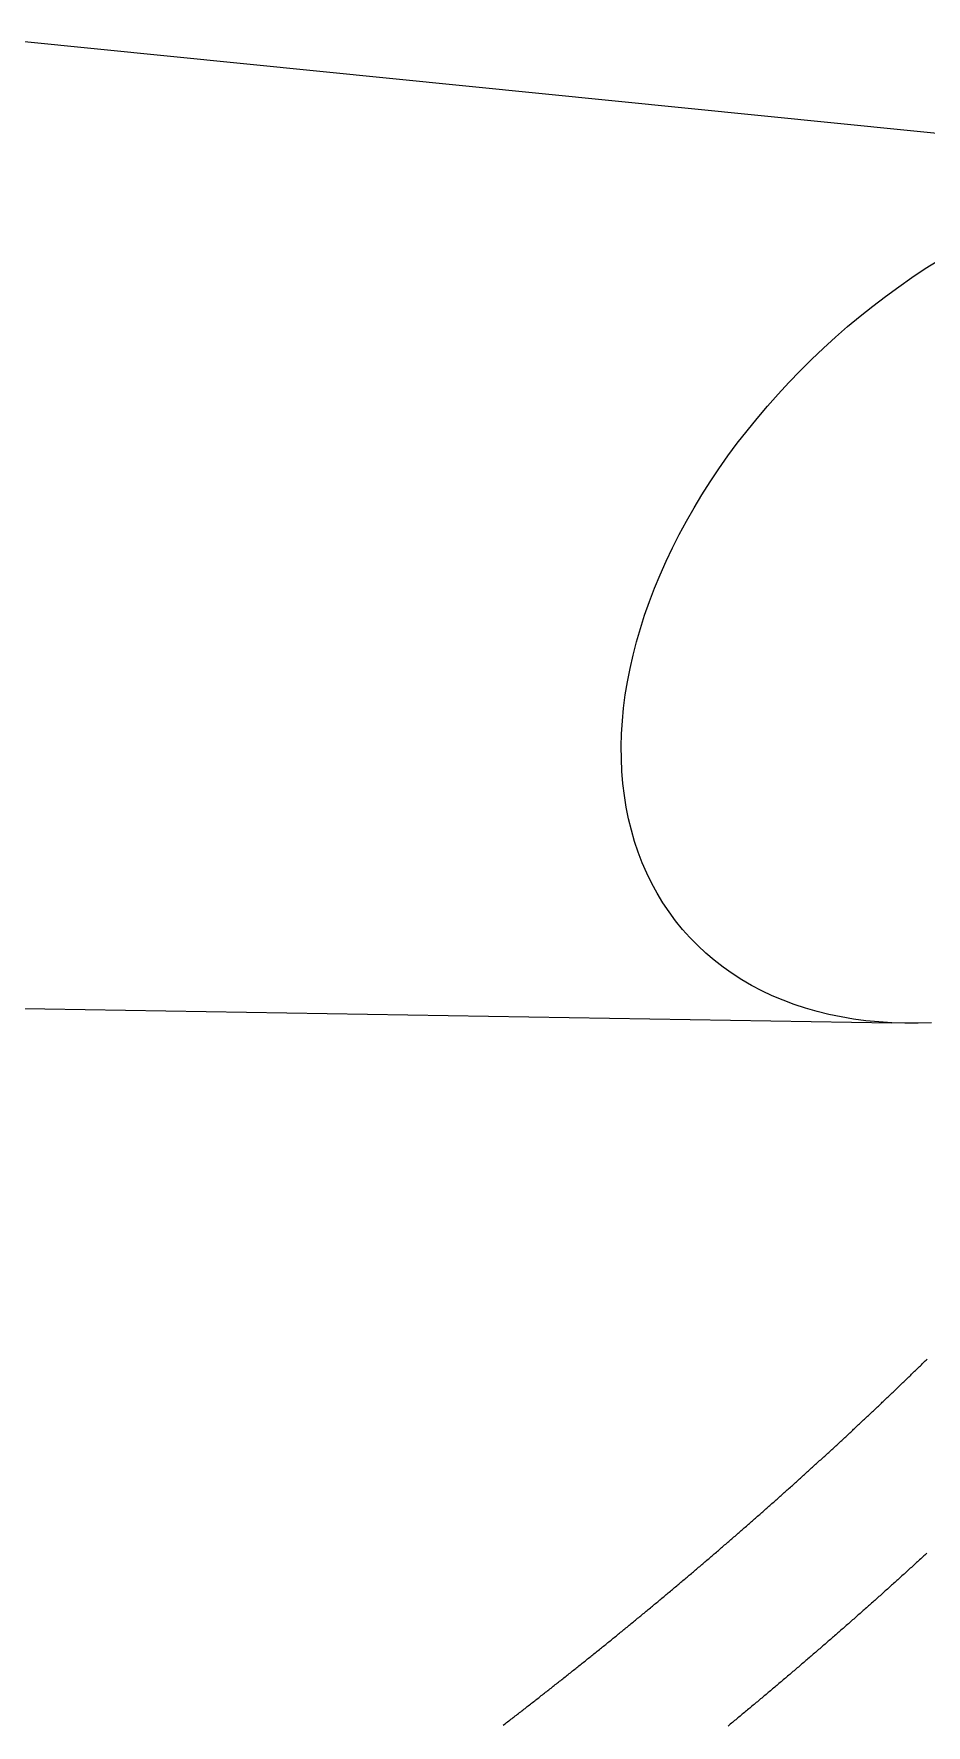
# Model space of a CAD drawing. Extents: x 10 to 206, y -65 to 73.
# Drawn here: x 172.496 to 173.327, y -51.671 to -50.096 of the extents above; entities that cross this region are included whole.
import ezdxf

# ---------------------------------------------------------------- set-up
doc = ezdxf.new("R2010")
doc.units = 0
doc.header["$LTSCALE"] = 0.5
doc.layers.add('LOGO', color=7, linetype='Continuous')

msp = doc.modelspace()

# ---------------------------------------------------------------- linework, layer by layer
at = {"layer": 'LOGO'}
for points in [[(172.41579362, -50.09634467), (173.65568747, -50.22085187)], [(173.33212702, -51.01720423), (173.31958348, -51.01761097), (173.30718474, -51.01762371), (173.29494304, -51.01724243), (173.28287045, -51.0164675), (173.27097888, -51.0152997), (173.25928008, -51.01374018), (173.2477856, -51.01179047), (173.23650676, -51.0094525), (173.22545471, -51.00672858), (173.21464035, -51.00362139), (173.20407435, -51.00013401), (173.19376715, -50.99626986), (173.1837289, -50.99203277), (173.17396953, -50.98742692), (173.16449866, -50.98245686), (173.15532563, -50.97712748), (173.14645951, -50.97144405), (173.13790903, -50.96541217), (173.12968265, -50.95903781), (173.12178847, -50.95232724), (173.11423429, -50.9452871), (173.10702756, -50.93792432), (173.10017539, -50.93024618), (173.09368455, -50.92226026), (173.08756145, -50.91397443), (173.08181211, -50.90539687), (173.07644223, -50.89653605), (173.0714571, -50.88740071), (173.06686163, -50.87799987), (173.06266037, -50.86834281), (173.05885746, -50.85843904), (173.05545665, -50.84829836), (173.0524613, -50.83793076), (173.04987436, -50.82734648), (173.0476984, -50.81655596), (173.04593554, -50.80556986), (173.04458754, -50.79439901), (173.04365573, -50.78305444), (173.04314102, -50.77154734), (173.04304393, -50.75988907), (173.04336454, -50.74809114), (173.04410255, -50.73616518), (173.04525722, -50.72412298), (173.04682741, -50.7119764), (173.04881158, -50.69973745), (173.05120777, -50.68741819), (173.0540136, -50.67503079), (173.05722632, -50.66258747), (173.06084276, -50.65010052), (173.06485933, -50.63758224), (173.06927209, -50.625045), (173.07407667, -50.61250117), (173.07926833, -50.59996313), (173.08484195, -50.58744326), (173.09079203, -50.5749539), (173.0971127, -50.56250739), (173.10379772, -50.55011601), (173.11084049, -50.53779198), (173.11823406, -50.52554747), (173.12597114, -50.51339456), (173.13404408, -50.50134525), (173.14244493, -50.48941142), (173.15116539, -50.47760486), (173.16019686, -50.46593722), (173.16953042, -50.45442), (173.17915686, -50.44306459), (173.18906668, -50.43188217), (173.19925011, -50.4208838), (173.20969708, -50.41008031), (173.2203973, -50.39948239), (173.2313402, -50.38910047), (173.24251498, -50.37894482), (173.25391062, -50.36902544), (173.26551587, -50.35935214), (173.27731927, -50.34993445), (173.28930918, -50.34078168), (173.30147376, -50.33190285), (173.31380102, -50.32330672), (173.32627878, -50.31500179), (173.33889472, -50.30699624)], [(172.93317188, -51.67125538), (172.93320458, -51.67123025), (172.93421828, -51.67045084), (172.9352318, -51.66967117), (172.93624512, -51.66889123), (172.93725827, -51.66811101), (172.93827122, -51.66733053), (172.93928399, -51.66654977), (172.94029656, -51.66576875), (172.94130895, -51.66498746), (172.94232115, -51.66420589), (172.94333316, -51.66342406), (172.94434498, -51.66264196), (172.94535661, -51.66185959), (172.94636805, -51.66107695), (172.9473793, -51.66029404), (172.94839036, -51.65951086), (172.94940122, -51.65872741), (172.95041189, -51.6579437), (172.95142237, -51.65715971), (172.95243266, -51.65637546), (172.95344275, -51.65559094), (172.95445264, -51.65480615), (172.95546234, -51.6540211), (172.95647185, -51.65323577), (172.95748116, -51.65245018), (172.95849027, -51.65166432), (172.95949918, -51.65087819), (172.9605079, -51.6500918), (172.96151642, -51.64930514), (172.96252475, -51.64851821), (172.96353287, -51.64773101), (172.96454079, -51.64694355), (172.96554852, -51.64615582), (172.96655604, -51.64536782), (172.96756337, -51.64457956), (172.96857049, -51.64379103), (172.96957741, -51.64300223), (172.97058413, -51.64221317), (172.97159065, -51.64142384), (172.97259696, -51.64063424), (172.97360307, -51.63984438), (172.97460898, -51.63905426), (172.97561468, -51.63826386), (172.97662018, -51.63747321), (172.97762547, -51.63668228), (172.97863056, -51.6358911), (172.97963544, -51.63509964), (172.98064011, -51.63430792), (172.98164458, -51.63351594), (172.98264884, -51.63272369), (172.98365289, -51.63193118), (172.98465673, -51.6311384), (172.98566036, -51.63034536), (172.98666379, -51.62955205), (172.987667, -51.62875848), (172.98867001, -51.62796465), (172.9896728, -51.62717055), (172.99067538, -51.62637619), (172.99167775, -51.62558156), (172.99267991, -51.62478667), (172.99368186, -51.62399152), (172.99468359, -51.6231961), (172.99568511, -51.62240042), (172.99668642, -51.62160448), (172.99768751, -51.62080828), (172.99868838, -51.62001181), (172.99968905, -51.61921508), (173.00068949, -51.61841808), (173.00168972, -51.61762082), (173.00268973, -51.6168233), (173.00368952, -51.61602552), (173.0046891, -51.61522748), (173.00568846, -51.61442917), (173.0066876, -51.61363061), (173.00768652, -51.61283178), (173.00868522, -51.61203268), (173.0096837, -51.61123333), (173.01068197, -51.61043372), (173.01168001, -51.60963384), (173.01267782, -51.6088337), (173.01367542, -51.60803331), (173.0146728, -51.60723265), (173.01566995, -51.60643173), (173.01666688, -51.60563055), (173.01766358, -51.60482911), (173.01866006, -51.6040274), (173.01965632, -51.60322544), (173.02065235, -51.60242322), (173.02164815, -51.60162074), (173.02264373, -51.60081799), (173.02363909, -51.60001499), (173.02463421, -51.59921173), (173.02562911, -51.59840821), (173.02662378, -51.59760442), (173.02761822, -51.59680038), (173.02861244, -51.59599608), (173.02960642, -51.59519152), (173.03060018, -51.5943867), (173.0315937, -51.59358162), (173.032587, -51.59277629), (173.03358006, -51.59197069), (173.03457289, -51.59116484), (173.03556549, -51.59035873), (173.03655786, -51.58955235), (173.03754999, -51.58874572), (173.03854189, -51.58793884), (173.03953356, -51.58713169), (173.04052499, -51.58632429), (173.04151619, -51.58551663), (173.04250715, -51.58470871), (173.04349788, -51.58390053), (173.04448837, -51.5830921), (173.04547862, -51.58228341), (173.04646864, -51.58147446), (173.04745842, -51.58066525), (173.04844796, -51.57985579), (173.04943726, -51.57904607), (173.05042633, -51.5782361), (173.05141515, -51.57742586), (173.05240373, -51.57661537), (173.05339208, -51.57580463), (173.05438018, -51.57499363), (173.05536804, -51.57418237), (173.05635566, -51.57337085), (173.05734304, -51.57255908), (173.05833018, -51.57174706), (173.05931707, -51.57093478), (173.06030372, -51.57012224), (173.06129013, -51.56930945), (173.06227629, -51.5684964), (173.0632622, -51.5676831), (173.06424787, -51.56686954), (173.0652333, -51.56605573), (173.06621847, -51.56524166), (173.06720341, -51.56442734), (173.06818809, -51.56361276), (173.06917253, -51.56279793), (173.07015671, -51.56198285), (173.07114065, -51.56116751), (173.07212434, -51.56035191), (173.07310778, -51.55953607), (173.07409098, -51.55871996), (173.07507392, -51.55790361), (173.0760566, -51.557087), (173.07703904, -51.55627014), (173.07802123, -51.55545302), (173.07900316, -51.55463565), (173.07998484, -51.55381803), (173.08096627, -51.55300015), (173.08194745, -51.55218203), (173.08292836, -51.55136364), (173.08390903, -51.55054501), (173.08488944, -51.54972612), (173.08586959, -51.54890699), (173.08684949, -51.54808759), (173.08782914, -51.54726795), (173.08880852, -51.54644806), (173.08978765, -51.54562791), (173.09076652, -51.54480751), (173.09174513, -51.54398686), (173.09272348, -51.54316596), (173.09370157, -51.5423448), (173.09467941, -51.5415234), (173.09565698, -51.54070174), (173.09663429, -51.53987983), (173.09761135, -51.53905767), (173.09858814, -51.53823526), (173.09956466, -51.5374126), (173.10054093, -51.53658969), (173.10151693, -51.53576653), (173.10249267, -51.53494312), (173.10346815, -51.53411945), (173.10444336, -51.53329554), (173.1054183, -51.53247138), (173.10639299, -51.53164697), (173.1073674, -51.5308223), (173.10834155, -51.52999739), (173.10931543, -51.52917223), (173.11028905, -51.52834682), (173.1112624, -51.52752116), (173.11223547, -51.52669525), (173.11320829, -51.52586909), (173.11418083, -51.52504268), (173.1151531, -51.52421603), (173.1161251, -51.52338912), (173.11709684, -51.52256197), (173.1180683, -51.52173456), (173.11903949, -51.52090691), (173.12001041, -51.52007901), (173.12098105, -51.51925086), (173.12195143, -51.51842247), (173.12292153, -51.51759383), (173.12389136, -51.51676493), (173.12486091, -51.5159358), (173.12583019, -51.51510641), (173.12679919, -51.51427677), (173.12776792, -51.51344689), (173.12873637, -51.51261676), (173.12970455, -51.51178639), (173.13067245, -51.51095577), (173.13164007, -51.5101249), (173.13260741, -51.50929378), (173.13357448, -51.50846242), (173.13454127, -51.50763081), (173.13550778, -51.50679895), (173.136474, -51.50596685), (173.13743995, -51.5051345), (173.13840562, -51.50430191), (173.13937101, -51.50346907), (173.14033611, -51.50263598), (173.14130094, -51.50180265), (173.14226548, -51.50096907), (173.14322974, -51.50013525), (173.14419371, -51.49930118), (173.1451574, -51.49846687), (173.14612081, -51.49763231), (173.14708393, -51.49679751), (173.14804677, -51.49596246), (173.14900932, -51.49512717), (173.14997159, -51.49429163), (173.15093357, -51.49345585), (173.15189526, -51.49261982), (173.15285667, -51.49178355), (173.15381779, -51.49094704), (173.15477861, -51.49011028), (173.15573915, -51.48927328), (173.1566994, -51.48843603), (173.15765937, -51.48759854), (173.15861904, -51.48676081), (173.15957842, -51.48592283), (173.16053751, -51.48508461), (173.1614963, -51.48424615), (173.16245481, -51.48340745), (173.16341302, -51.4825685), (173.16437094, -51.4817293), (173.16532857, -51.48088987), (173.1662859, -51.48005019), (173.16724294, -51.47921027), (173.16819968, -51.47837011), (173.16915613, -51.47752971), (173.17011228, -51.47668906), (173.17106814, -51.47584817), (173.1720237, -51.47500704), (173.17297896, -51.47416567), (173.17393392, -51.47332406), (173.17488859, -51.4724822), (173.17584296, -51.47164011), (173.17679703, -51.47079777), (173.1777508, -51.46995519), (173.17870427, -51.46911237), (173.17965744, -51.46826931), (173.18061031, -51.46742601), (173.18156287, -51.46658247), (173.18251514, -51.46573868), (173.1834671, -51.46489466), (173.18441876, -51.4640504), (173.18537012, -51.46320589), (173.18632117, -51.46236115), (173.18727192, -51.46151617), (173.18822237, -51.46067094), (173.18917251, -51.45982548), (173.19012235, -51.45897978), (173.19107187, -51.45813383), (173.1920211, -51.45728765), (173.19297001, -51.45644123), (173.19391862, -51.45559457), (173.19486692, -51.45474767), (173.19581491, -51.45390053), (173.1967626, -51.45305316), (173.19770997, -51.45220554), (173.19865704, -51.45135769), (173.19960379, -51.4505096), (173.20055024, -51.44966127), (173.20149637, -51.4488127), (173.20244219, -51.44796389), (173.2033877, -51.44711485), (173.2043329, -51.44626556), (173.20527779, -51.44541604), (173.20622236, -51.44456629), (173.20716662, -51.44371629), (173.20811056, -51.44286606), (173.20905419, -51.44201559), (173.2099975, -51.44116488), (173.2109405, -51.44031394), (173.21188318, -51.43946276), (173.21282555, -51.43861134), (173.2137676, -51.43775968), (173.21470933, -51.43690779), (173.21565074, -51.43605567), (173.21659184, -51.4352033), (173.21753261, -51.4343507), (173.21847307, -51.43349787), (173.21941321, -51.4326448), (173.22035302, -51.43179149), (173.22129252, -51.43093794), (173.22223169, -51.43008417), (173.22317055, -51.42923015), (173.22410908, -51.4283759), (173.22504729, -51.42752142), (173.22598517, -51.4266667), (173.22692273, -51.42581174), (173.22785997, -51.42495655), (173.22879689, -51.42410113), (173.22973348, -51.42324547), (173.23066974, -51.42238958), (173.23160568, -51.42153345), (173.23254129, -51.42067709), (173.23347657, -51.41982049), (173.23441153, -51.41896366), (173.23534616, -51.4181066), (173.23628047, -51.4172493), (173.23721444, -51.41639177), (173.23814808, -51.41553401), (173.2390814, -51.41467601), (173.24001438, -51.41381778), (173.24094704, -51.41295931), (173.24187936, -51.41210061), (173.24281136, -51.41124168), (173.24374302, -51.41038252), (173.24467435, -51.40952312), (173.24560534, -51.40866349), (173.246536, -51.40780363), (173.24746633, -51.40694354), (173.24839633, -51.40608321), (173.24932599, -51.40522265), (173.25025531, -51.40436186), (173.2511843, -51.40350084), (173.25211296, -51.40263959), (173.25304128, -51.4017781), (173.25396926, -51.40091639), (173.2548969, -51.40005444), (173.25582421, -51.39919226), (173.25675117, -51.39832985), (173.2576778, -51.3974672), (173.25860409, -51.39660433), (173.25953004, -51.39574123), (173.26045565, -51.39487789), (173.26138092, -51.39401433), (173.26230585, -51.39315053), (173.26323044, -51.39228651), (173.26415468, -51.39142225), (173.26507859, -51.39055777), (173.26600215, -51.38969305), (173.26692536, -51.38882811), (173.26784824, -51.38796293), (173.26877076, -51.38709753), (173.26969295, -51.38623189), (173.27061479, -51.38536603), (173.27153628, -51.38449993), (173.27245743, -51.38363361), (173.27337823, -51.38276706), (173.27429868, -51.38190028), (173.27521879, -51.38103327), (173.27613854, -51.38016603), (173.27705795, -51.37929857), (173.27797701, -51.37843087), (173.27889572, -51.37756295), (173.27981409, -51.3766948), (173.2807321, -51.37582642), (173.28164976, -51.37495781), (173.28256707, -51.37408898), (173.28348402, -51.37321991), (173.28440063, -51.37235062), (173.28531688, -51.37148111), (173.28623278, -51.37061136), (173.28714833, -51.36974139), (173.28806352, -51.36887119), (173.28897836, -51.36800076), (173.28989284, -51.36713011), (173.29080697, -51.36625923), (173.29172074, -51.36538812), (173.29263416, -51.36451679), (173.29354722, -51.36364523), (173.29445992, -51.36277344), (173.29537227, -51.36190143), (173.29628425, -51.36102919), (173.29719588, -51.36015673), (173.29810715, -51.35928404), (173.29901806, -51.35841112), (173.29992861, -51.35753798), (173.3008388, -51.35666461), (173.30174862, -51.35579102), (173.30265809, -51.35491721), (173.3035672, -51.35404316), (173.30447594, -51.3531689), (173.30538432, -51.3522944), (173.30629234, -51.35141969), (173.30719999, -51.35054474), (173.30810728, -51.34966958), (173.3090142, -51.34879419), (173.30992076, -51.34791857), (173.31082696, -51.34704273), (173.31173278, -51.34616667), (173.31263824, -51.34529038), (173.31354334, -51.34441387), (173.31444807, -51.34353714), (173.31535243, -51.34266018), (173.31625642, -51.341783), (173.31716004, -51.3409056), (173.31806329, -51.34002797), (173.31896618, -51.33915012), (173.31986869, -51.33827204), (173.32077083, -51.33739375), (173.32167261, -51.33651523), (173.32257401, -51.33563649), (173.32347503, -51.33475752), (173.32437569, -51.33387833), (173.32527597, -51.33299893), (173.32617588, -51.33211929), (173.32707542, -51.33123944), (173.32797458, -51.33035937)], [(173.32773796, -51.51108234), (173.32677458, -51.51196801), (173.32581089, -51.51285342), (173.32484689, -51.51373857), (173.32388256, -51.51462346), (173.32291793, -51.51550808), (173.32195297, -51.51639244), (173.3209877, -51.51727653), (173.32002212, -51.51816037), (173.31905622, -51.51904394), (173.31809, -51.51992724), (173.31712348, -51.52081029), (173.31615664, -51.52169307), (173.31518949, -51.52257559), (173.31422203, -51.52345784), (173.31325425, -51.52433983), (173.31228616, -51.52522156), (173.31131777, -51.52610302), (173.31034906, -51.52698422), (173.30938005, -51.52786516), (173.30841072, -51.52874583), (173.30744109, -51.52962624), (173.30647114, -51.53050638), (173.30550089, -51.53138626), (173.30453034, -51.53226587), (173.30355947, -51.53314523), (173.3025883, -51.53402431), (173.30161682, -51.53490313), (173.30064504, -51.53578169), (173.29967295, -51.53665998), (173.29870056, -51.53753801), (173.29772787, -51.53841577), (173.29675487, -51.53929327), (173.29578156, -51.54017051), (173.29480796, -51.54104747), (173.29383405, -51.54192418), (173.29285984, -51.54280062), (173.29188533, -51.54367679), (173.29091051, -51.54455269), (173.2899354, -51.54542834), (173.28895999, -51.54630371), (173.28798427, -51.54717882), (173.28700826, -51.54805367), (173.28603195, -51.54892825), (173.28505534, -51.54980256), (173.28407843, -51.5506766), (173.28310123, -51.55155039), (173.28212373, -51.5524239), (173.28114593, -51.55329715), (173.28016784, -51.55417013), (173.27918945, -51.55504285), (173.27821077, -51.55591529), (173.27723179, -51.55678748), (173.27625251, -51.55765939), (173.27527295, -51.55853104), (173.27429309, -51.55940242), (173.27331294, -51.56027354), (173.27233249, -51.56114439), (173.27135176, -51.56201497), (173.27037073, -51.56288528), (173.26938941, -51.56375533), (173.2684078, -51.56462511), (173.2674259, -51.56549462), (173.26644371, -51.56636387), (173.26546124, -51.56723284), (173.26447847, -51.56810155), (173.26349542, -51.56897), (173.26251207, -51.56983817), (173.26152845, -51.57070608), (173.26054453, -51.57157371), (173.25956033, -51.57244108), (173.25857584, -51.57330819), (173.25759107, -51.57417502), (173.25660601, -51.57504159), (173.25562066, -51.57590788), (173.25463504, -51.57677391), (173.25364913, -51.57763967), (173.25266293, -51.57850516), (173.25167646, -51.57937039), (173.2506897, -51.58023534), (173.24970266, -51.58110002), (173.24871533, -51.58196444), (173.24772773, -51.58282859), (173.24673985, -51.58369247), (173.24575169, -51.58455607), (173.24476324, -51.58541941), (173.24377452, -51.58628248), (173.24278552, -51.58714528), (173.24179624, -51.58800781), (173.24080669, -51.58887008), (173.23981686, -51.58973207), (173.23882675, -51.59059379), (173.23783636, -51.59145524), (173.2368457, -51.59231642), (173.23585476, -51.59317734), (173.23486355, -51.59403798), (173.23387206, -51.59489835), (173.2328803, -51.59575845), (173.23188827, -51.59661828), (173.23089596, -51.59747784), (173.22990338, -51.59833713), (173.22891053, -51.59919615), (173.22791741, -51.6000549), (173.22692402, -51.60091338), (173.22593035, -51.60177158), (173.22493641, -51.60262952), (173.22394221, -51.60348719), (173.22294773, -51.60434458), (173.22195299, -51.6052017), (173.22095798, -51.60605855), (173.2199627, -51.60691513), (173.21896715, -51.60777144), (173.21797134, -51.60862748), (173.21697525, -51.60948325), (173.21597891, -51.61033874), (173.21498229, -51.61119396), (173.21398541, -51.61204891), (173.21298827, -51.61290359), (173.21199086, -51.613758), (173.21099319, -51.61461213), (173.20999526, -51.61546599), (173.20899706, -51.61631958), (173.2079986, -51.6171729), (173.20699987, -51.61802594), (173.20600089, -51.61887872), (173.20500164, -51.61973122), (173.20400214, -51.62058344), (173.20300237, -51.6214354), (173.20200235, -51.62228708), (173.20100206, -51.62313849), (173.20000152, -51.62398962), (173.19900071, -51.62484049), (173.19799965, -51.62569108), (173.19699833, -51.62654139), (173.19599676, -51.62739143), (173.19499493, -51.6282412), (173.19399284, -51.6290907), (173.19299049, -51.62993992), (173.19198789, -51.63078887), (173.19098504, -51.63163755), (173.18998193, -51.63248595), (173.18897857, -51.63333407), (173.18797496, -51.63418193), (173.18697109, -51.63502951), (173.18596697, -51.63587681), (173.18496259, -51.63672384), (173.18395797, -51.6375706), (173.18295309, -51.63841708), (173.18194797, -51.63926329), (173.18094259, -51.64010922), (173.17993697, -51.64095488), (173.17893109, -51.64180026), (173.17792497, -51.64264537), (173.1769186, -51.6434902), (173.17591197, -51.64433476), (173.17490511, -51.64517904), (173.17389799, -51.64602305), (173.17289063, -51.64686678), (173.17188302, -51.64771024), (173.17087517, -51.64855342), (173.16986707, -51.64939633), (173.16885873, -51.65023896), (173.16785014, -51.65108132), (173.16684131, -51.6519234), (173.16583224, -51.6527652), (173.16482292, -51.65360673), (173.16381336, -51.65444798), (173.16280356, -51.65528896), (173.16179352, -51.65612966), (173.16078324, -51.65697008), (173.15977271, -51.65781023), (173.15876195, -51.6586501), (173.15775095, -51.6594897), (173.1567397, -51.66032901), (173.15572822, -51.66116805), (173.1547165, -51.66200682), (173.15370454, -51.66284531), (173.15269235, -51.66368352), (173.15167992, -51.66452145), (173.15066725, -51.66535911), (173.14965434, -51.66619649), (173.1486412, -51.66703359), (173.14762783, -51.66787042), (173.14661422, -51.66870696), (173.14560037, -51.66954323), (173.1445863, -51.67037923), (173.14357198, -51.67121494), (173.14255744, -51.67205038)]]:
    msp.add_lwpolyline(points, dxfattribs=at)
msp.add_lwpolyline([(171.48638075, -52.50899656), (172.23922392, -51.1395016, -0.2735755299), (172.46875907, -51.00375115), (173.29494304, -51.01724243)], format="xyb", dxfattribs=at)

doc.saveas('drawing.dxf')
